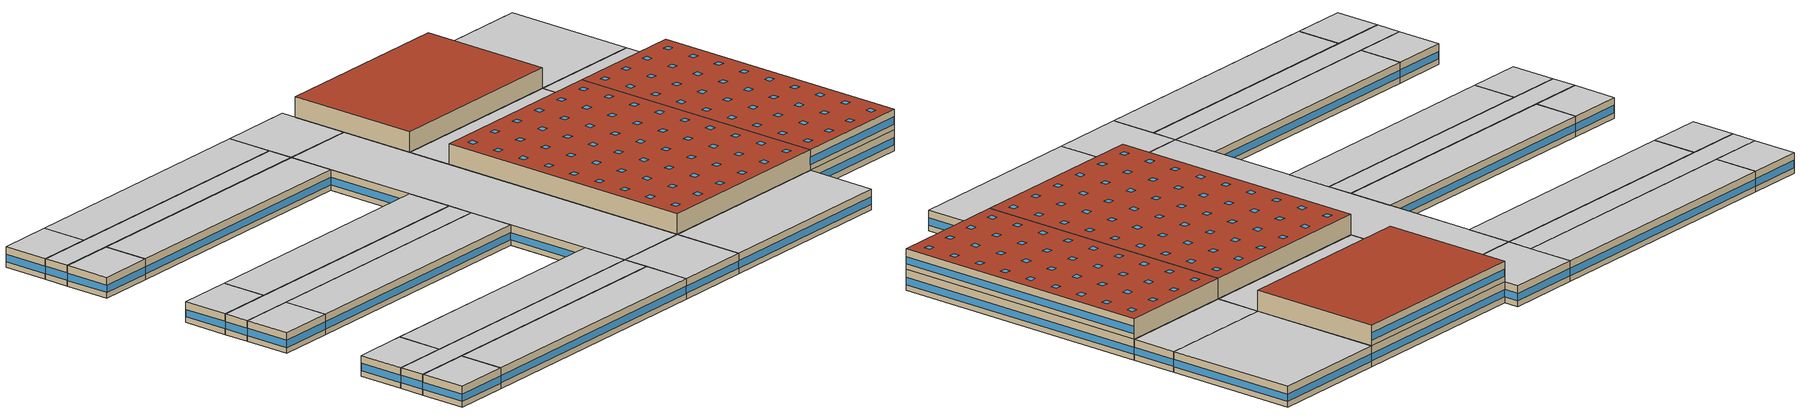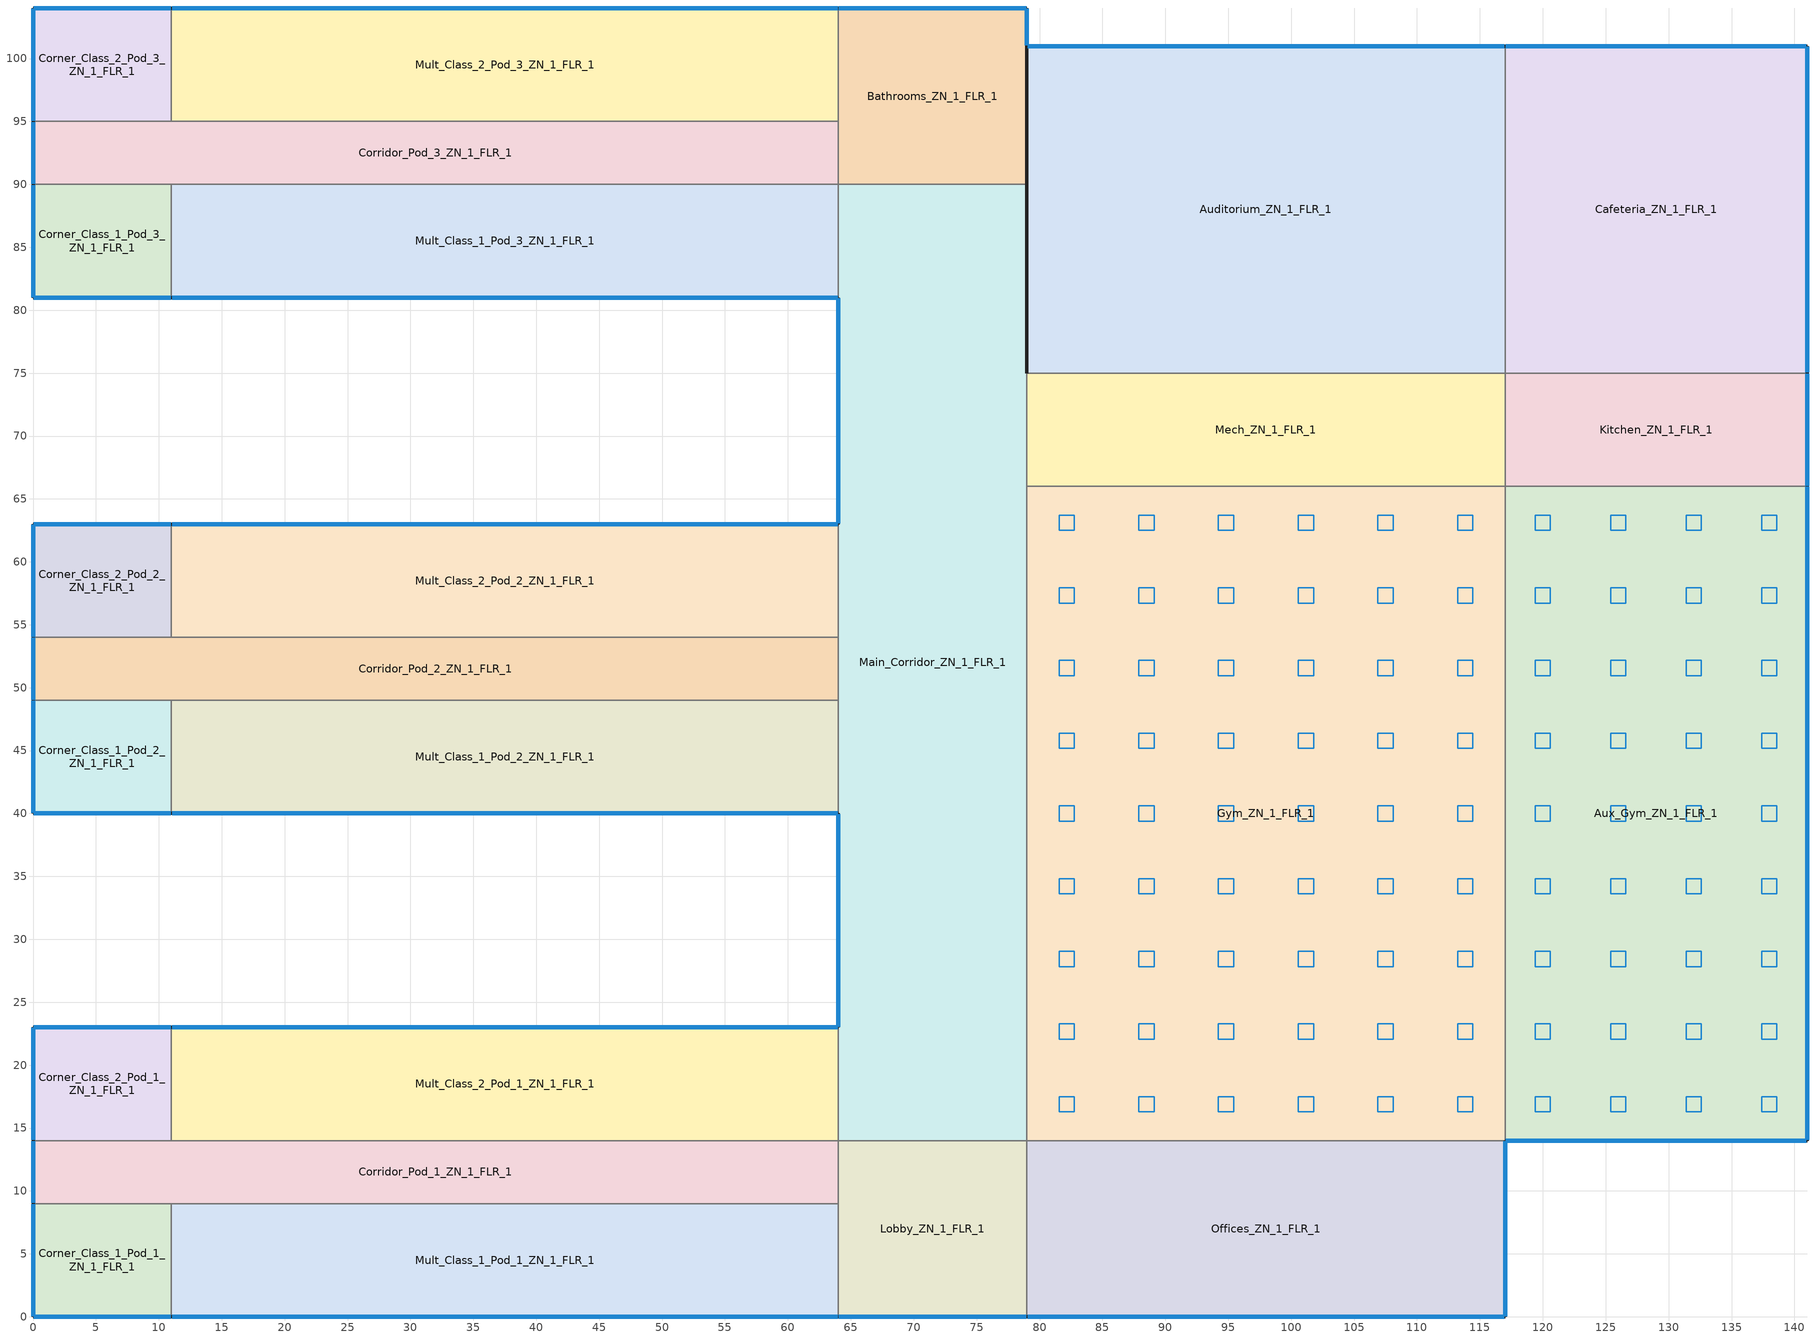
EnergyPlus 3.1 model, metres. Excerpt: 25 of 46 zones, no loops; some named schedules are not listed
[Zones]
Corner_Class_1_Pod_1_ZN_1_FLR_1
 floor ground (Unheated - 4in Slab with Carpet_Ext-slab): 0,9 11,9 11,0 0,0 z0
 wall outside (Steel-Framed_R-13_Ext-wall): 0,9 0,0 11,0 z0:4
 wall to Mult_Class_1_Pod_1_ZN_1_FLR_1 (Standard_Int-Wall): 11,0 11,9 z0:4
 wall to Corridor_Pod_1_ZN_1_FLR_1 (Standard_Int-Wall): 11,9 0,9 z0:4
 window (std_window_UValue_3.237_SHGC_0.25_VT_0.318): 0.05,0 10.95,0 z1.1:2.51
 window (std_window_UValue_3.237_SHGC_0.25_VT_0.318_west): 0,8.95 0,0.05 z1.1:2.52
 ceiling to Corner_Class_1_Pod_1_ZN_1_FLR_2 (INT-FLOOR-UNDERSIDE): 0,0 11,0 11,9 0,9 z4
Mult_Class_1_Pod_1_ZN_1_FLR_1
 floor ground (Unheated - 4in Slab with Carpet_Ext-slab): 11,9 64,9 64,0 11,0 z0
 wall outside (Steel-Framed_R-13_Ext-wall): 11,0 64,0 z0:4
 wall to Lobby_ZN_1_FLR_1 (Standard_Int-Wall): 64,0 64,9 z0:4
 wall to Corridor_Pod_1_ZN_1_FLR_1 (Standard_Int-Wall): 64,9 11,9 z0:4
 window (std_window_UValue_3.237_SHGC_0.25_VT_0.318): 11.05,0 63.95,0 z1.1:2.5
 ceiling to Mult_Class_1_Pod_1_ZN_1_FLR_2 (INT-FLOOR-UNDERSIDE): 11,0 64,0 64,9 11,9 z4
Corridor_Pod_1_ZN_1_FLR_1
 floor ground (Unheated - 4in Slab with Carpet_Ext-slab): 0,14 64,14 64,9 0,9 z0
 wall outside (Steel-Framed_R-13_Ext-wall): 0,14 0,9 z0:4
 wall to Lobby_ZN_1_FLR_1 (Standard_Int-Wall): 64,9 64,14 z0:4
 wall to Mult_Class_2_Pod_1_ZN_1_FLR_1 (Standard_Int-Wall): 64,14 11,14 z0:4
 wall to Corner_Class_2_Pod_1_ZN_1_FLR_1 (Standard_Int-Wall): 11,14 0,14 z0:4
 window (std_window_UValue_3.237_SHGC_0.25_VT_0.318_west): 0,13.95 0,9.05 z1.1:2.53
 ceiling to Corridor_Pod_1_ZN_1_FLR_2 (INT-FLOOR-UNDERSIDE): 0,9 64,9 64,14 0,14 z4
Corner_Class_2_Pod_1_ZN_1_FLR_1
 floor ground (Unheated - 4in Slab with Carpet_Ext-slab): 0,23 11,23 11,14 0,14 z0
 wall outside (Steel-Framed_R-13_Ext-wall): 11,23 0,23 0,14 z0:4
 wall to Mult_Class_2_Pod_1_ZN_1_FLR_1 (Standard_Int-Wall): 11,14 11,23 z0:4
 window (std_window_UValue_3.237_SHGC_0.39_VT_0.622): 10.95,23 0.05,23 z1.1:2.51
 window (std_window_UValue_3.237_SHGC_0.25_VT_0.318_west): 0,22.95 0,14.05 z1.1:2.52
 ceiling to Corner_Class_2_Pod_1_ZN_1_FLR_2 (INT-FLOOR-UNDERSIDE): 0,14 11,14 11,23 0,23 z4
Mult_Class_2_Pod_1_ZN_1_FLR_1
 floor ground (Unheated - 4in Slab with Carpet_Ext-slab): 11,23 64,23 64,14 11,14 z0
 wall outside (Steel-Framed_R-13_Ext-wall): 64,23 11,23 z0:4
 wall to Main_Corridor_ZN_1_FLR_1 (Standard_Int-Wall): 64,14 64,23 z0:4
 window (std_window_UValue_3.237_SHGC_0.39_VT_0.622): 63.95,23 11.05,23 z1.1:2.5
 ceiling to Mult_Class_2_Pod_1_ZN_1_FLR_2 (INT-FLOOR-UNDERSIDE): 11,14 64,14 64,23 11,23 z4
Corner_Class_1_Pod_2_ZN_1_FLR_1
 floor ground (Unheated - 4in Slab with Carpet_Ext-slab): 0,49 11,49 11,40 0,40 z0
 wall outside (Steel-Framed_R-13_Ext-wall): 0,49 0,40 11,40 z0:4
 wall to Mult_Class_1_Pod_2_ZN_1_FLR_1 (Standard_Int-Wall): 11,40 11,49 z0:4
 wall to Corridor_Pod_2_ZN_1_FLR_1 (Standard_Int-Wall): 11,49 0,49 z0:4
 window (std_window_UValue_3.237_SHGC_0.25_VT_0.318): 0.05,40 10.95,40 z1.1:2.51
 window (std_window_UValue_3.237_SHGC_0.25_VT_0.318_west): 0,48.95 0,40.05 z1.1:2.52
 ceiling to Corner_Class_1_Pod_2_ZN_1_FLR_2 (INT-FLOOR-UNDERSIDE): 0,40 11,40 11,49 0,49 z4
Mult_Class_1_Pod_2_ZN_1_FLR_1
 floor ground (Unheated - 4in Slab with Carpet_Ext-slab): 11,49 64,49 64,40 11,40 z0
 wall outside (Steel-Framed_R-13_Ext-wall): 11,40 64,40 z0:4
 wall to Main_Corridor_ZN_1_FLR_1 (Standard_Int-Wall): 64,40 64,49 z0:4
 wall to Corridor_Pod_2_ZN_1_FLR_1 (Standard_Int-Wall): 64,49 11,49 z0:4
 window (std_window_UValue_3.237_SHGC_0.25_VT_0.318): 11.05,40 63.95,40 z1.1:2.5
 ceiling to Mult_Class_1_Pod_2_ZN_1_FLR_2 (INT-FLOOR-UNDERSIDE): 11,40 64,40 64,49 11,49 z4
Corridor_Pod_2_ZN_1_FLR_1
 floor ground (Unheated - 4in Slab with Carpet_Ext-slab): 0,54 64,54 64,49 0,49 z0
 wall outside (Steel-Framed_R-13_Ext-wall): 0,54 0,49 z0:4
 wall to Main_Corridor_ZN_1_FLR_1 (Standard_Int-Wall): 64,49 64,54 z0:4
 wall to Mult_Class_2_Pod_2_ZN_1_FLR_1 (Standard_Int-Wall): 64,54 11,54 z0:4
 wall to Corner_Class_2_Pod_2_ZN_1_FLR_1 (Standard_Int-Wall): 11,54 0,54 z0:4
 window (std_window_UValue_3.237_SHGC_0.25_VT_0.318_west): 0,53.95 0,49.05 z1.1:2.53
 ceiling to Corridor_Pod_2_ZN_1_FLR_2 (INT-FLOOR-UNDERSIDE): 0,49 64,49 64,54 0,54 z4
Corner_Class_2_Pod_2_ZN_1_FLR_1
 floor ground (Unheated - 4in Slab with Carpet_Ext-slab): 0,63 11,63 11,54 0,54 z0
 wall outside (Steel-Framed_R-13_Ext-wall): 11,63 0,63 0,54 z0:4
 wall to Mult_Class_2_Pod_2_ZN_1_FLR_1 (Standard_Int-Wall): 11,54 11,63 z0:4
 window (std_window_UValue_3.237_SHGC_0.39_VT_0.622): 10.95,63 0.05,63 z1.1:2.51
 window (std_window_UValue_3.237_SHGC_0.25_VT_0.318_west): 0,62.95 0,54.05 z1.1:2.52
 ceiling to Corner_Class_2_Pod_2_ZN_1_FLR_2 (INT-FLOOR-UNDERSIDE): 0,54 11,54 11,63 0,63 z4
Mult_Class_2_Pod_2_ZN_1_FLR_1
 floor ground (Unheated - 4in Slab with Carpet_Ext-slab): 11,63 64,63 64,54 11,54 z0
 wall outside (Steel-Framed_R-13_Ext-wall): 64,63 11,63 z0:4
 wall to Main_Corridor_ZN_1_FLR_1 (Standard_Int-Wall): 64,54 64,63 z0:4
 window (std_window_UValue_3.237_SHGC_0.39_VT_0.622): 63.95,63 11.05,63 z1.1:2.5
 ceiling to Mult_Class_2_Pod_2_ZN_1_FLR_2 (INT-FLOOR-UNDERSIDE): 11,54 64,54 64,63 11,63 z4
Corner_Class_1_Pod_3_ZN_1_FLR_1
 floor ground (Unheated - 4in Slab with Carpet_Ext-slab): 0,90 11,90 11,81 0,81 z0
 wall outside (Steel-Framed_R-13_Ext-wall): 0,90 0,81 11,81 z0:4
 wall to Mult_Class_1_Pod_3_ZN_1_FLR_1 (Standard_Int-Wall): 11,81 11,90 z0:4
 wall to Corridor_Pod_3_ZN_1_FLR_1 (Standard_Int-Wall): 11,90 0,90 z0:4
 window (std_window_UValue_3.237_SHGC_0.25_VT_0.318): 0.05,81 10.95,81 z1.1:2.51
 window (std_window_UValue_3.237_SHGC_0.25_VT_0.318_west): 0,89.95 0,81.05 z1.1:2.52
 ceiling to Corner_Class_1_Pod_3_ZN_1_FLR_2 (INT-FLOOR-UNDERSIDE): 0,81 11,81 11,90 0,90 z4
Mult_Class_1_Pod_3_ZN_1_FLR_1
 floor ground (Unheated - 4in Slab with Carpet_Ext-slab): 11,90 64,90 64,81 11,81 z0
 wall outside (Steel-Framed_R-13_Ext-wall): 11,81 64,81 z0:4
 wall to Main_Corridor_ZN_1_FLR_1 (Standard_Int-Wall): 64,81 64,90 z0:4
 wall to Corridor_Pod_3_ZN_1_FLR_1 (Standard_Int-Wall): 64,90 11,90 z0:4
 window (std_window_UValue_3.237_SHGC_0.25_VT_0.318): 11.05,81 63.95,81 z1.1:2.5
 ceiling to Mult_Class_1_Pod_3_ZN_1_FLR_2 (INT-FLOOR-UNDERSIDE): 11,81 64,81 64,90 11,90 z4
Corridor_Pod_3_ZN_1_FLR_1
 floor ground (Unheated - 4in Slab with Carpet_Ext-slab): 0,95 64,95 64,90 0,90 z0
 wall outside (Steel-Framed_R-13_Ext-wall): 0,95 0,90 z0:4
 wall to Bathrooms_ZN_1_FLR_1 (Standard_Int-Wall): 64,90 64,95 z0:4
 wall to Mult_Class_2_Pod_3_ZN_1_FLR_1 (Standard_Int-Wall): 64,95 11,95 z0:4
 wall to Corner_Class_2_Pod_3_ZN_1_FLR_1 (Standard_Int-Wall): 11,95 0,95 z0:4
 window (std_window_UValue_3.237_SHGC_0.25_VT_0.318_west): 0,94.95 0,90.05 z1.1:2.53
 ceiling to Corridor_Pod_3_ZN_1_FLR_2 (INT-FLOOR-UNDERSIDE): 0,90 64,90 64,95 0,95 z4
Corner_Class_2_Pod_3_ZN_1_FLR_1
 floor ground (Unheated - 4in Slab with Carpet_Ext-slab): 0,104 11,104 11,95 0,95 z0
 wall outside (Steel-Framed_R-13_Ext-wall): 11,104 0,104 0,95 z0:4
 wall to Mult_Class_2_Pod_3_ZN_1_FLR_1 (Standard_Int-Wall): 11,95 11,104 z0:4
 window (std_window_UValue_3.237_SHGC_0.39_VT_0.622): 10.95,104 0.05,104 z1.1:2.51
 window (std_window_UValue_3.237_SHGC_0.25_VT_0.318_west): 0,103.95 0,95.05 z1.1:2.52
 ceiling to Corner_Class_2_Pod_3_ZN_1_FLR_2 (INT-FLOOR-UNDERSIDE): 0,95 11,95 11,104 0,104 z4
Mult_Class_2_Pod_3_ZN_1_FLR_1
 floor ground (Unheated - 4in Slab with Carpet_Ext-slab): 11,104 64,104 64,95 11,95 z0
 wall outside (Steel-Framed_R-13_Ext-wall): 64,104 11,104 z0:4
 wall to Bathrooms_ZN_1_FLR_1 (Standard_Int-Wall): 64,95 64,104 z0:4
 window (std_window_UValue_3.237_SHGC_0.39_VT_0.622): 63.95,104 11.05,104 z1.1:2.5
 ceiling to Mult_Class_2_Pod_3_ZN_1_FLR_2 (INT-FLOOR-UNDERSIDE): 11,95 64,95 64,104 11,104 z4
Main_Corridor_ZN_1_FLR_1
 floor ground (Unheated - 4in Slab with Carpet_Ext-slab): 64,90 79,90 79,14 64,14 z0
 wall outside (Steel-Framed_R-13_Ext-wall): 79,75 79,90 / 64,81 64,63 / 64,40 64,23 z0:4
 wall to Lobby_ZN_1_FLR_1 (Standard_Int-Wall): 64,14 79,14 z0:4
 wall to Gym_ZN_1_FLR_1 (Standard_Int-Wall): 79,14 79,66 z0:4
 wall to Mech_ZN_1_FLR_1 (Standard_Int-Wall): 79,66 79,75 z0:4
 wall to Bathrooms_ZN_1_FLR_1 (Standard_Int-Wall): 79,90 64,90 z0:4
 window (std_window_UValue_3.237_SHGC_0.25_VT_0.318_west): 64,80.95 64,63.05 / 64,39.95 64,23.05 z1.1:2.51
 ceiling to Main_Corridor_ZN_1_FLR_2 (INT-FLOOR-UNDERSIDE): 64,14 79,14 79,90 64,90 z4
Lobby_ZN_1_FLR_1
 floor ground (Unheated - 4in Slab with Carpet_Ext-slab): 64,14 79,14 79,0 64,0 z0
 wall outside (Steel-Framed_R-13_Ext-wall): 64,0 79,0 z0:4
 wall to Offices_ZN_1_FLR_1 (Standard_Int-Wall): 79,0 79,14 z0:4
 window (std_window_UValue_3.237_SHGC_0.25_VT_0.318): 64.05,0 78.95,0 z1.1:2.51
 ceiling to Lobby_ZN_1_FLR_2 (INT-FLOOR-UNDERSIDE): 64,0 79,0 79,14 64,14 z4
Bathrooms_ZN_1_FLR_1
 floor ground (Unheated - 4in Slab with Carpet_Ext-slab): 64,104 79,104 79,90 64,90 z0
 wall outside (Steel-Framed_R-13_Ext-wall): 79,90 79,101 79,104 64,104 z0:4
 window (std_window_UValue_3.237_SHGC_0.25_VT_0.318_east): 79,101.05 79,103.95 z1.1:2.55
 window (std_window_UValue_3.237_SHGC_0.39_VT_0.622): 78.95,104 64.05,104 z1.1:2.51
 ceiling to Bathrooms_ZN_1_FLR_2 (INT-FLOOR-UNDERSIDE): 64,90 79,90 79,104 64,104 z4
Offices_ZN_1_FLR_1
 floor ground (Unheated - 4in Slab with Carpet_Ext-slab): 79,14 117,14 117,0 79,0 z0
 wall outside (Steel-Framed_R-13_Ext-wall): 79,0 117,0 117,14 z0:4
 wall to Gym_ZN_1_FLR_1 (Standard_Int-Wall): 117,14 79,14 z0:4
 window (std_window_UValue_3.237_SHGC_0.25_VT_0.318): 79.05,0 116.95,0 z1.1:2.5
 window (std_window_UValue_3.237_SHGC_0.25_VT_0.318_east): 117,0.05 117,13.95 z1.1:2.51
 ceiling to Offices_ZN_1_FLR_2 (INT-FLOOR-UNDERSIDE): 79,0 117,0 117,14 79,14 z4
Gym_ZN_1_FLR_1
 floor ground (Unheated - 4in Slab with Carpet_Ext-slab): 79,66 117,66 117,14 79,14 z0
 wall to Aux_Gym_ZN_1_FLR_1 (Standard_Int-Wall): 117,14 117,66 z0:4; 117,14 117,66 z4:8
 wall to Mech_ZN_1_FLR_1 (Standard_Int-Wall): 117,66 79,66 z0:4
 wall to Offices_ZN_1_FLR_2 (Standard_Int-Wall): 79,14 117,14 z4:8
 wall to Mech_ZN_1_FLR_2 (Standard_Int-Wall): 117,66 79,66 z4:8
 wall to Main_Corridor_ZN_1_FLR_2 (Standard_Int-Wall): 79,66 79,14 z4:8
 roof outside (IEAD_R-15 ci_Roof): 79,14 117,14 117,66 79,66 z8
 skylight (std_window_UValue_6.922_SHGC_0.36_VT_0.457): 81.56,16.28 82.78,16.28 82.78,17.5 81.56,17.5 z8; 87.89,16.28 89.11,16.28 89.11,17.5 87.89,17.5 z8; 94.22,16.28 95.44,16.28 95.44,17.5 94.22,17.5 z8; 100.56,16.28 101.78,16.28 101.78,17.5 100.56,17.5 z8; 106.89,16.28 108.11,16.28 108.11,17.5 106.89,17.5 z8; 113.22,16.28 114.44,16.28 114.44,17.5 113.22,17.5 z8; 81.56,22.06 82.78,22.06 82.78,23.28 81.56,23.28 z8; 87.89,22.06 89.11,22.06 89.11,23.28 87.89,23.28 z8; 94.22,22.06 95.44,22.06 95.44,23.28 94.22,23.28 z8; 100.56,22.06 101.78,22.06 101.78,23.28 100.56,23.28 z8; 106.89,22.06 108.11,22.06 108.11,23.28 106.89,23.28 z8; 113.22,22.06 114.44,22.06 114.44,23.28 113.22,23.28 z8; 81.56,27.83 82.78,27.83 82.78,29.05 81.56,29.05 z8; 87.89,27.83 89.11,27.83 89.11,29.05 87.89,29.05 z8; 94.22,27.83 95.44,27.83 95.44,29.05 94.22,29.05 z8; 100.56,27.83 101.78,27.83 101.78,29.05 100.56,29.05 z8; 106.89,27.83 108.11,27.83 108.11,29.05 106.89,29.05 z8; 113.22,27.83 114.44,27.83 114.44,29.05 113.22,29.05 z8; 81.56,33.61 82.78,33.61 82.78,34.83 81.56,34.83 z8; 87.89,33.61 89.11,33.61 89.11,34.83 87.89,34.83 z8; 94.22,33.61 95.44,33.61 95.44,34.83 94.22,34.83 z8; 100.56,33.61 101.78,33.61 101.78,34.83 100.56,34.83 z8; 106.89,33.61 108.11,33.61 108.11,34.83 106.89,34.83 z8; 113.22,33.61 114.44,33.61 114.44,34.83 113.22,34.83 z8; 81.56,39.39 82.78,39.39 82.78,40.61 81.56,40.61 z8; 87.89,39.39 89.11,39.39 89.11,40.61 87.89,40.61 z8; 94.22,39.39 95.44,39.39 95.44,40.61 94.22,40.61 z8; 100.56,39.39 101.78,39.39 101.78,40.61 100.56,40.61 z8; 106.89,39.39 108.11,39.39 108.11,40.61 106.89,40.61 z8; 113.22,39.39 114.44,39.39 114.44,40.61 113.22,40.61 z8; 81.56,45.17 82.78,45.17 82.78,46.39 81.56,46.39 z8; 87.89,45.17 89.11,45.17 89.11,46.39 87.89,46.39 z8; 94.22,45.17 95.44,45.17 95.44,46.39 94.22,46.39 z8; 100.56,45.17 101.78,45.17 101.78,46.39 100.56,46.39 z8; 106.89,45.17 108.11,45.17 108.11,46.39 106.89,46.39 z8; 113.22,45.17 114.44,45.17 114.44,46.39 113.22,46.39 z8; 81.56,50.95 82.78,50.95 82.78,52.17 81.56,52.17 z8; 87.89,50.95 89.11,50.95 89.11,52.17 87.89,52.17 z8; 94.22,50.95 95.44,50.95 95.44,52.17 94.22,52.17 z8; 100.56,50.95 101.78,50.95 101.78,52.17 100.56,52.17 z8; 106.89,50.95 108.11,50.95 108.11,52.17 106.89,52.17 z8; 113.22,50.95 114.44,50.95 114.44,52.17 113.22,52.17 z8; 81.56,56.72 82.78,56.72 82.78,57.94 81.56,57.94 z8; 87.89,56.72 89.11,56.72 89.11,57.94 87.89,57.94 z8; 94.22,56.72 95.44,56.72 95.44,57.94 94.22,57.94 z8; 100.56,56.72 101.78,56.72 101.78,57.94 100.56,57.94 z8; 106.89,56.72 108.11,56.72 108.11,57.94 106.89,57.94 z8; 113.22,56.72 114.44,56.72 114.44,57.94 113.22,57.94 z8; 81.56,62.5 82.78,62.5 82.78,63.72 81.56,63.72 z8; 87.89,62.5 89.11,62.5 89.11,63.72 87.89,63.72 z8; 94.22,62.5 95.44,62.5 95.44,63.72 94.22,63.72 z8; 100.56,62.5 101.78,62.5 101.78,63.72 100.56,63.72 z8; 106.89,62.5 108.11,62.5 108.11,63.72 106.89,63.72 z8; 113.22,62.5 114.44,62.5 114.44,63.72 113.22,63.72 z8
Aux_Gym_ZN_1_FLR_1
 floor ground (Unheated - 4in Slab with Carpet_Ext-slab): 117,66 141,66 141,14 117,14 z0
 wall outside (Steel-Framed_R-13_Ext-wall): 117,14 141,14 141,66 z0:4; 117,14 141,14 141,66 z4:8
 wall to Kitchen_ZN_1_FLR_1 (Standard_Int-Wall): 141,66 117,66 z0:4
 wall to LIBRARY_MEDIA_CENTER_ZN_1_FLR_2 (Standard_Int-Wall): 141,66 117,66 z4:8
 window (std_window_UValue_3.237_SHGC_0.25_VT_0.318): 117.05,14 140.95,14 z1.1:2.51; 117.05,14 140.95,14 z5.1:6.51
 window (std_window_UValue_3.237_SHGC_0.25_VT_0.318_east): 141,14.05 141,65.95 z1.1:2.5; 141,14.05 141,65.95 z5.1:6.5
 roof outside (IEAD_R-15 ci_Roof): 117,14 141,14 141,66 117,66 z8
 skylight (std_window_UValue_6.922_SHGC_0.36_VT_0.457): 119.39,16.28 120.61,16.28 120.61,17.5 119.39,17.5 z8; 125.39,16.28 126.61,16.28 126.61,17.5 125.39,17.5 z8; 131.39,16.28 132.61,16.28 132.61,17.5 131.39,17.5 z8; 137.39,16.28 138.61,16.28 138.61,17.5 137.39,17.5 z8; 119.39,22.06 120.61,22.06 120.61,23.28 119.39,23.28 z8; 125.39,22.06 126.61,22.06 126.61,23.28 125.39,23.28 z8; 131.39,22.06 132.61,22.06 132.61,23.28 131.39,23.28 z8; 137.39,22.06 138.61,22.06 138.61,23.28 137.39,23.28 z8; 119.39,27.83 120.61,27.83 120.61,29.05 119.39,29.05 z8; 125.39,27.83 126.61,27.83 126.61,29.05 125.39,29.05 z8; 131.39,27.83 132.61,27.83 132.61,29.05 131.39,29.05 z8; 137.39,27.83 138.61,27.83 138.61,29.05 137.39,29.05 z8; 119.39,33.61 120.61,33.61 120.61,34.83 119.39,34.83 z8; 125.39,33.61 126.61,33.61 126.61,34.83 125.39,34.83 z8; 131.39,33.61 132.61,33.61 132.61,34.83 131.39,34.83 z8; 137.39,33.61 138.61,33.61 138.61,34.83 137.39,34.83 z8; 119.39,39.39 120.61,39.39 120.61,40.61 119.39,40.61 z8; 125.39,39.39 126.61,39.39 126.61,40.61 125.39,40.61 z8; 131.39,39.39 132.61,39.39 132.61,40.61 131.39,40.61 z8; 137.39,39.39 138.61,39.39 138.61,40.61 137.39,40.61 z8; 119.39,45.17 120.61,45.17 120.61,46.39 119.39,46.39 z8; 125.39,45.17 126.61,45.17 126.61,46.39 125.39,46.39 z8; 131.39,45.17 132.61,45.17 132.61,46.39 131.39,46.39 z8; 137.39,45.17 138.61,45.17 138.61,46.39 137.39,46.39 z8; 119.39,50.95 120.61,50.95 120.61,52.17 119.39,52.17 z8; 125.39,50.95 126.61,50.95 126.61,52.17 125.39,52.17 z8; 131.39,50.95 132.61,50.95 132.61,52.17 131.39,52.17 z8; 137.39,50.95 138.61,50.95 138.61,52.17 137.39,52.17 z8; 119.39,56.72 120.61,56.72 120.61,57.94 119.39,57.94 z8; 125.39,56.72 126.61,56.72 126.61,57.94 125.39,57.94 z8; 131.39,56.72 132.61,56.72 132.61,57.94 131.39,57.94 z8; 137.39,56.72 138.61,56.72 138.61,57.94 137.39,57.94 z8; 119.39,62.5 120.61,62.5 120.61,63.72 119.39,63.72 z8; 125.39,62.5 126.61,62.5 126.61,63.72 125.39,63.72 z8; 131.39,62.5 132.61,62.5 132.61,63.72 131.39,63.72 z8; 137.39,62.5 138.61,62.5 138.61,63.72 137.39,63.72 z8
Auditorium_ZN_1_FLR_1
 floor ground (Unheated - 4in Slab with Carpet_Ext-slab): 79,101 117,101 117,75 79,75 z0
 wall outside (Steel-Framed_R-13_Ext-wall): 117,101 79,101 79,75 z0:4; 117,101 79,101 79,75 z4:8
 wall to Mech_ZN_1_FLR_1 (Standard_Int-Wall): 79,75 117,75 z0:4
 wall to Cafeteria_ZN_1_FLR_1 (Standard_Int-Wall): 117,75 117,101 z0:4
 wall to Mech_ZN_1_FLR_2 (Standard_Int-Wall): 79,75 117,75 z4:8
 wall to LIBRARY_MEDIA_CENTER_ZN_1_FLR_2 (Standard_Int-Wall): 117,75 117,101 z4:8
 window (std_window_UValue_3.237_SHGC_0.39_VT_0.622): 116.95,101 79.05,101 z1.1:2.5; 116.95,101 79.05,101 z5.1:6.5
 roof outside (IEAD_R-15 ci_Roof): 79,75 117,75 117,101 79,101 z8
Kitchen_ZN_1_FLR_1
 floor ground (Unheated - 4in Slab with Carpet_Ext-slab): 117,75 141,75 141,66 117,66 z0
 wall outside (Steel-Framed_R-13_Ext-wall): 141,66 141,75 z0:4
 wall to Cafeteria_ZN_1_FLR_1 (Standard_Int-Wall): 141,75 117,75 z0:4
 wall to Mech_ZN_1_FLR_1 (Standard_Int-Wall): 117,75 117,66 z0:4
 window (std_window_UValue_3.237_SHGC_0.25_VT_0.318_east): 141,66.05 141,74.95 z1.1:2.52
 ceiling to LIBRARY_MEDIA_CENTER_ZN_1_FLR_2 (INT-FLOOR-UNDERSIDE): 117,66 141,66 141,75 117,75 z4
Cafeteria_ZN_1_FLR_1
 floor ground (Unheated - 4in Slab with Carpet_Ext-slab): 117,101 141,101 141,75 117,75 z0
 wall outside (Steel-Framed_R-13_Ext-wall): 141,75 141,101 117,101 z0:4
 window (std_window_UValue_3.237_SHGC_0.25_VT_0.318_east): 141,75.05 141,100.95 z1.1:2.51
 window (std_window_UValue_3.237_SHGC_0.39_VT_0.622): 140.95,101 117.05,101 z1.1:2.51
 ceiling to LIBRARY_MEDIA_CENTER_ZN_1_FLR_2 (INT-FLOOR-UNDERSIDE): 117,75 141,75 141,101 117,101 z4
Mech_ZN_1_FLR_1
 floor ground (Unheated - 4in Slab with Carpet_Ext-slab): 79,75 117,75 117,66 79,66 z0
 ceiling to Mech_ZN_1_FLR_2 (INT-FLOOR-UNDERSIDE): 79,66 117,66 117,75 79,75 z4
[Building]
Benchmark Secondary School New V1.1_3.1: North Axis=0; Terrain=City; Loads Convergence Tolerance Value=0.04; Temperature Convergence Tolerance Value=0.2; Solar Distribution=FullInteriorAndExterior; Maximum Number of Warmup Days=25
[Site:Location]
USA NV-LAS VEGAS: Latitude {deg}=36.07; Longitude {deg}=-115.17; Time Zone {hr}=-8; Elevation {m}=664
[Site:GroundTemperature:BuildingSurface]
18.89, 18.889, 18.895, 20.344, 20.899, 20.929, 20.753, 20.826, 21.013, 20.868, 19.246, 18.923
[Site:WaterMainsTemperature]
Calculation Method=CORRELATION; Annual Average Outdoor Air Temperature {C}=19.48; Maximum Difference In Monthly Average Outdoor Air Temperatures {deltaC}=25.6
[SizingPeriod:DesignDay] Barometric Pressure {Pa}=93598; Rain {0-no,1-yes}=0; Snow on ground {0-no,1-yes}=0; Day of Month=21; Daylight Savings Time Indicator=0; Humidity Indicating Type=WetBulb
Name | Maximum Dry-Bulb Temperature {C} | Daily Temp Range {C} | Humidity Indicating Conditions at Maximum Dry-Bulb | Wind Speed {m/s} design conditions vs. traditional 6.71 m/s (15 mph) | Wind Direction {Degrees; N=0, S=180} | Clearness {0.0 to 1.1} | Month | Day Type | Wind Speed {m/s} design conditions vs. traditional 3.35 m/s (7mph)
LAS_VEGAS Ann Htg 99.6% Condns DB | -1.7 | 0 | -1.7 | 3.1 | 240 | 0 | 1 | WinterDesignDay
LAS_VEGAS Ann Clg .4% Condns DB=>MWB | 42.4 | 13.6 | 19.4 |  | 230 | 1 | 7 | SummerDesignDay | 5.3
LAS_VEGAS Ann Clg .4% Condns WB=>MDB | 34.7 | 13.6 | 21.9 |  | 230 | 1 | 7 | SummerDesignDay | 5.3
[WindowMaterial:Glazing] Optical Data Type=SpectralAverage; Thickness=0.003; Infrared Transmittance at Normal Incidence=0; Dirt Correction Factor for Solar and Visible Transmittance=1; Solar Diffusing=No
Name | Solar Transmittance at Normal Incidence | Front Side Solar Reflectance at Normal Incidence | Back Side Solar Reflectance at Normal Incidence | Visible Transmittance at Normal Incidence | Front Side Visible Reflectance at Normal Incidence | Back Side Visible Reflectance at Normal Incidence | Front Side Infrared Hemispherical Emissivity | Back Side Infrared Hemispherical Emissivity | Conductivity
Theoretical Glass [68] | 0.2442 | 0.7058 | 0.7058 | 0.3192 | 0.6308 | 0.6308 | 0.9 | 0.9 | 0.0199
Theoretical Glass [69] | 0.3832 | 0.5668 | 0.5668 | 0.6216 | 0.3284 | 0.3284 | 0.9 | 0.9 | 0.0199
Theoretical Glass [63] | 0.3461 | 0.6039 | 0.6039 | 0.4573 | 0.4927 | 0.4927 | 0.999 | 0.999 | 299.383
[Material] Thermal Absorptance=0.9
Name | Roughness | Thickness | Conductivity | Density | Specific Heat | Solar Absorptance | Visible Absorptance | Thickness {m} | Conductivity {W/m-K} | Density {kg/m3} | Specific Heat {J/kg-K}
Roof Membrane | VeryRough | 0.0095 | 0.16 | 1121.29 | 1460 | 0.7 | 0.7
Roof Insulation | MediumRough | 0.125 | 0.049 | 265 | 836.8 | 0.7 | 0.7
Metal Decking | MediumSmooth | 0.0015 | 45.006 | 7680 | 418.4 | 0.7 | 0.3
GP01 1/2 GYPSUM | Smooth | 0.0127 | 0.16 | 800 | 1090 | 0.7 | 0.5
Wall Insulation [1] | MediumRough | 0.0373 | 0.045 | 265 | 836.8 | 0.7 | 0.7
1/2IN Gypsum | Smooth | 0.0127 | 0.16 | 784.9 | 830 | 0.92 | 0.92
MAT-CC05 4 HW CONCRETE | Rough | 0.1016 | 1.311 | 2240 | 836.8 | 0.7 | 0.7
Std Wood 6inch | MediumSmooth |  |  |  |  | 0.7 | 0.7 | 0.15 | 0.12 | 540 | 1210
Std MAT-CC05 4  MW CONCRETE | Rough |  |  |  |  | 0.7 | 0.2 | 0.1 | 0.858 | 1968 | 836.8
[Material:NoMass] Thermal Absorptance=0.9; Solar Absorptance=0.7
Name | Roughness | Thermal Resistance {(m2-K)/W} | Visible Absorptance | Thermal Resistance {m2-K/W}
MAT-SHEATH | Rough | 0.3626 | 0.7
CP02 CARPET PAD | VeryRough | 0.2165 | 0.8
Std CP02 CARPET PAD | VeryRough |  | 0.8 | 0.21648
[Construction]
InteriorFurnishings: Std Wood 6inch
INT-FLOOR-UNDERSIDE: Std CP02 CARPET PAD, Std MAT-CC05 4  MW CONCRETE
std_window_UValue_3.237_SHGC_0.25_VT_0.318; std_window_UValue_3.237_SHGC_0.25_VT_0.318_east; std_window_UValue_3.237_SHGC_0.25_VT_0.318_west: Theoretical Glass [68]
std_window_UValue_3.237_SHGC_0.39_VT_0.622: Theoretical Glass [69]
std_window_UValue_6.922_SHGC_0.36_VT_0.457: Theoretical Glass [63]
IEAD_R-15 ci_Roof: Roof Membrane, Roof Insulation, Metal Decking
Standard_Int-Wall: GP01 1/2 GYPSUM, GP01 1/2 GYPSUM
Steel-Framed_R-13_Ext-wall: MAT-SHEATH, Wall Insulation [1], 1/2IN Gypsum
Unheated - 4in Slab with Carpet_Ext-slab: MAT-CC05 4 HW CONCRETE, CP02 CARPET PAD
[Zone] Type=1; Multiplier=1; Ceiling Height=4; Part of Total Floor Area=Yes
Name | Volume
Corner_Class_1_Pod_1_ZN_1_FLR_1; Corner_Class_2_Pod_1_ZN_1_FLR_1; Corner_Class_1_Pod_2_ZN_1_FLR_1; Corner_Class_2_Pod_2_ZN_1_FLR_1; Corner_Class_1_Pod_3_ZN_1_FLR_1; Corner_Class_2_Pod_3_ZN_1_FLR_1 | 396
Mult_Class_1_Pod_1_ZN_1_FLR_1; Mult_Class_2_Pod_1_ZN_1_FLR_1; Mult_Class_1_Pod_2_ZN_1_FLR_1; Mult_Class_2_Pod_2_ZN_1_FLR_1; Mult_Class_1_Pod_3_ZN_1_FLR_1; Mult_Class_2_Pod_3_ZN_1_FLR_1 | 1908
Corridor_Pod_1_ZN_1_FLR_1; Corridor_Pod_2_ZN_1_FLR_1; Corridor_Pod_3_ZN_1_FLR_1 | 1280
Main_Corridor_ZN_1_FLR_1 | 4560
Lobby_ZN_1_FLR_1; Bathrooms_ZN_1_FLR_1 | 840
Offices_ZN_1_FLR_1 | 2128
Gym_ZN_1_FLR_1 | 15808
Aux_Gym_ZN_1_FLR_1 | 9984
Auditorium_ZN_1_FLR_1 | 7904
Kitchen_ZN_1_FLR_1 | 864
Cafeteria_ZN_1_FLR_1 | 2496
Mech_ZN_1_FLR_1 | 1368
[InternalMass] Construction=InteriorFurnishings
Name | Zone | Surface Area
Corner_Class_1_Pod_1_ZN_1_FLR_1_InternalMass_1 | Corner_Class_1_Pod_1_ZN_1_FLR_1 | 198
Mult_Class_1_Pod_1_ZN_1_FLR_1_InternalMass_1 | Mult_Class_1_Pod_1_ZN_1_FLR_1 | 954
Corridor_Pod_1_ZN_1_FLR_1_InternalMass_1 | Corridor_Pod_1_ZN_1_FLR_1 | 640
Corner_Class_2_Pod_1_ZN_1_FLR_1_InternalMass_1 | Corner_Class_2_Pod_1_ZN_1_FLR_1 | 198
Mult_Class_2_Pod_1_ZN_1_FLR_1_InternalMass_1 | Mult_Class_2_Pod_1_ZN_1_FLR_1 | 954
Corner_Class_1_Pod_2_ZN_1_FLR_1_InternalMass_1 | Corner_Class_1_Pod_2_ZN_1_FLR_1 | 198
Mult_Class_1_Pod_2_ZN_1_FLR_1_InternalMass_1 | Mult_Class_1_Pod_2_ZN_1_FLR_1 | 954
Corridor_Pod_2_ZN_1_FLR_1_InternalMass_1 | Corridor_Pod_2_ZN_1_FLR_1 | 640
Corner_Class_2_Pod_2_ZN_1_FLR_1_InternalMass_1 | Corner_Class_2_Pod_2_ZN_1_FLR_1 | 198
Mult_Class_2_Pod_2_ZN_1_FLR_1_InternalMass_1 | Mult_Class_2_Pod_2_ZN_1_FLR_1 | 954
Corner_Class_1_Pod_3_ZN_1_FLR_1_InternalMass_1 | Corner_Class_1_Pod_3_ZN_1_FLR_1 | 198
Mult_Class_1_Pod_3_ZN_1_FLR_1_InternalMass_1 | Mult_Class_1_Pod_3_ZN_1_FLR_1 | 954
Corridor_Pod_3_ZN_1_FLR_1_InternalMass_1 | Corridor_Pod_3_ZN_1_FLR_1 | 640
Corner_Class_2_Pod_3_ZN_1_FLR_1_InternalMass_1 | Corner_Class_2_Pod_3_ZN_1_FLR_1 | 198
Mult_Class_2_Pod_3_ZN_1_FLR_1_InternalMass_1 | Mult_Class_2_Pod_3_ZN_1_FLR_1 | 954
Main_Corridor_ZN_1_FLR_1_InternalMass_1 | Main_Corridor_ZN_1_FLR_1 | 2280
Lobby_ZN_1_FLR_1_InternalMass_1 | Lobby_ZN_1_FLR_1 | 420
Bathrooms_ZN_1_FLR_1_InternalMass_1 | Bathrooms_ZN_1_FLR_1 | 420
Offices_ZN_1_FLR_1_InternalMass_1 | Offices_ZN_1_FLR_1 | 1064
Gym_ZN_1_FLR_1_InternalMass_1 | Gym_ZN_1_FLR_1 | 3952
Aux_Gym_ZN_1_FLR_1_InternalMass_1 | Aux_Gym_ZN_1_FLR_1 | 2496
Auditorium_ZN_1_FLR_1_InternalMass_1 | Auditorium_ZN_1_FLR_1 | 1976
Kitchen_ZN_1_FLR_1_InternalMass_1 | Kitchen_ZN_1_FLR_1 | 432
Cafeteria_ZN_1_FLR_1_InternalMass_1 | Cafeteria_ZN_1_FLR_1 | 1248
Mech_ZN_1_FLR_1_InternalMass_1 | Mech_ZN_1_FLR_1 | 684
[ZoneInfiltration:DesignFlowRate] Schedule=INFIL_SCH; Design Volume Flow Rate Calculation Method=Flow/Zone; Constant Term Coefficient=1; Temperature Term Coefficient=0; Velocity Term Coefficient=0; Velocity Squared Term Coefficient=0
Name | Zone | Design Flow Rate {m3/s}
Corner_Class_1_Pod_1_ZN_1_FLR_1_Infiltration | Corner_Class_1_Pod_1_ZN_1_FLR_1 | 0.0242
Mult_Class_1_Pod_1_ZN_1_FLR_1_Infiltration | Mult_Class_1_Pod_1_ZN_1_FLR_1 | 0.0636
Corridor_Pod_1_ZN_1_FLR_1_Infiltration | Corridor_Pod_1_ZN_1_FLR_1 | 0.0071
Corner_Class_2_Pod_1_ZN_1_FLR_1_Infiltration | Corner_Class_2_Pod_1_ZN_1_FLR_1 | 0.0242
Mult_Class_2_Pod_1_ZN_1_FLR_1_Infiltration | Mult_Class_2_Pod_1_ZN_1_FLR_1 | 0.0636
Corner_Class_1_Pod_2_ZN_1_FLR_1_Infiltration | Corner_Class_1_Pod_2_ZN_1_FLR_1 | 0.0242
Mult_Class_1_Pod_2_ZN_1_FLR_1_Infiltration | Mult_Class_1_Pod_2_ZN_1_FLR_1 | 0.0636
Corridor_Pod_2_ZN_1_FLR_1_Infiltration | Corridor_Pod_2_ZN_1_FLR_1 | 0.0071
Corner_Class_2_Pod_2_ZN_1_FLR_1_Infiltration | Corner_Class_2_Pod_2_ZN_1_FLR_1 | 0.0242
Mult_Class_2_Pod_2_ZN_1_FLR_1_Infiltration | Mult_Class_2_Pod_2_ZN_1_FLR_1 | 0.0636
Corner_Class_1_Pod_3_ZN_1_FLR_1_Infiltration | Corner_Class_1_Pod_3_ZN_1_FLR_1 | 0.0242
Mult_Class_1_Pod_3_ZN_1_FLR_1_Infiltration | Mult_Class_1_Pod_3_ZN_1_FLR_1 | 0.0636
Corridor_Pod_3_ZN_1_FLR_1_Infiltration | Corridor_Pod_3_ZN_1_FLR_1 | 0.0071
Corner_Class_2_Pod_3_ZN_1_FLR_1_Infiltration | Corner_Class_2_Pod_3_ZN_1_FLR_1 | 0.0242
Mult_Class_2_Pod_3_ZN_1_FLR_1_Infiltration | Mult_Class_2_Pod_3_ZN_1_FLR_1 | 0.0636
Main_Corridor_ZN_1_FLR_1_Infiltration | Main_Corridor_ZN_1_FLR_1 | 0.0633
Lobby_ZN_1_FLR_1_Infiltration | Lobby_ZN_1_FLR_1 | 0.0187
Bathrooms_ZN_1_FLR_1_Infiltration | Bathrooms_ZN_1_FLR_1 | 0.035
Offices_ZN_1_FLR_1_Infiltration | Offices_ZN_1_FLR_1 | 0.065
Gym_ZN_1_FLR_1_Infiltration | Gym_ZN_1_FLR_1 | 0.6148
Aux_Gym_ZN_1_FLR_1_Infiltration | Aux_Gym_ZN_1_FLR_1 | 0.5547
Auditorium_ZN_1_FLR_1_Infiltration | Auditorium_ZN_1_FLR_1 | 0.4611
Kitchen_ZN_1_FLR_1_Infiltration | Kitchen_ZN_1_FLR_1 | 0.012
Cafeteria_ZN_1_FLR_1_Infiltration | Cafeteria_ZN_1_FLR_1 | 0.0624
[People] Number of People Calculation Method=People; Fraction Radiant=0.3; User Specified Sensible Fraction=AUTOCALCULATE; Activity Level Schedule=ACTIVITY_SCH; Enable ASHRAE 55 Comfort Warnings=No; MRT Calculation=ZoneAveraged; Work Efficiency Schedule=WORK_EFF_SCH; Clothing Schedule=CLOTHING_SCH; Air Velocity Schedule=AIR_VELO_SCH; Thermal Comfort Report=FANGER
Name | Zone | Schedule | Number of People
Corner_Class_1_Pod_1_ZN_1_FLR_1 People | Corner_Class_1_Pod_1_ZN_1_FLR_1 | BLDG_OCC_SCH | 24.75
Mult_Class_1_Pod_1_ZN_1_FLR_1 People | Mult_Class_1_Pod_1_ZN_1_FLR_1 | BLDG_OCC_SCH | 119.25
Corridor_Pod_1_ZN_1_FLR_1 People | Corridor_Pod_1_ZN_1_FLR_1 | BLDG_OCC_SCH | 32
Corner_Class_2_Pod_1_ZN_1_FLR_1 People | Corner_Class_2_Pod_1_ZN_1_FLR_1 | BLDG_OCC_SCH | 24.75
Mult_Class_2_Pod_1_ZN_1_FLR_1 People | Mult_Class_2_Pod_1_ZN_1_FLR_1 | BLDG_OCC_SCH | 119.25
Corner_Class_1_Pod_2_ZN_1_FLR_1 People | Corner_Class_1_Pod_2_ZN_1_FLR_1 | BLDG_OCC_SCH | 24.75
Mult_Class_1_Pod_2_ZN_1_FLR_1 People | Mult_Class_1_Pod_2_ZN_1_FLR_1 | BLDG_OCC_SCH | 119.25
Corridor_Pod_2_ZN_1_FLR_1 People | Corridor_Pod_2_ZN_1_FLR_1 | BLDG_OCC_SCH | 32
Corner_Class_2_Pod_2_ZN_1_FLR_1 People | Corner_Class_2_Pod_2_ZN_1_FLR_1 | BLDG_OCC_SCH | 24.75
Mult_Class_2_Pod_2_ZN_1_FLR_1 People | Mult_Class_2_Pod_2_ZN_1_FLR_1 | BLDG_OCC_SCH | 119.25
Corner_Class_1_Pod_3_ZN_1_FLR_1 People | Corner_Class_1_Pod_3_ZN_1_FLR_1 | BLDG_OCC_SCH | 24.75
Mult_Class_1_Pod_3_ZN_1_FLR_1 People | Mult_Class_1_Pod_3_ZN_1_FLR_1 | BLDG_OCC_SCH | 119.25
Corridor_Pod_3_ZN_1_FLR_1 People | Corridor_Pod_3_ZN_1_FLR_1 | BLDG_OCC_SCH | 32
Corner_Class_2_Pod_3_ZN_1_FLR_1 People | Corner_Class_2_Pod_3_ZN_1_FLR_1 | BLDG_OCC_SCH | 24.75
Mult_Class_2_Pod_3_ZN_1_FLR_1 People | Mult_Class_2_Pod_3_ZN_1_FLR_1 | BLDG_OCC_SCH | 119.25
Bathrooms_ZN_1_FLR_1 People | Bathrooms_ZN_1_FLR_1 | BLDG_OCC_SCH | 21
Offices_ZN_1_FLR_1 People | Offices_ZN_1_FLR_1 | BLDG_OCC_SCH_Offices | 26.6
Gym_ZN_1_FLR_1 People | Gym_ZN_1_FLR_1 | BLDG_OCC_SCH_Gym | 1976
Aux_Gym_ZN_1_FLR_1 People | Aux_Gym_ZN_1_FLR_1 | BLDG_OCC_SCH_Gym | 374.4
Auditorium_ZN_1_FLR_1 People | Auditorium_ZN_1_FLR_1 | BLDG_OCC_SCH_Auditorium | 988
Kitchen_ZN_1_FLR_1 People | Kitchen_ZN_1_FLR_1 | BLDG_OCC_SCH | 32.4
Cafeteria_ZN_1_FLR_1 People | Cafeteria_ZN_1_FLR_1 | BLDG_OCC_SCH_Cafeteria | 447.7824
Mech_ZN_1_FLR_1 People | Mech_ZN_1_FLR_1 | BLDG_OCC_SCH | 3.42
[Lights] Schedule=BLDG_LIGHT_SCH; Design Level Calculation Method=LightingLevel; Return Air Fraction=0; Fraction Radiant=0.37; Fraction Visible=0.2; Fraction Replaceable=1; Return Air Fraction is Calculated from Plenum Temperature=No
Name | Zone | Design Level {W}
Corner_Class_1_Pod_1_ZN_1_FLR_1_Lights | Corner_Class_1_Pod_1_ZN_1_FLR_1 | 1490.94
Mult_Class_1_Pod_1_ZN_1_FLR_1_Lights | Mult_Class_1_Pod_1_ZN_1_FLR_1 | 7183.62
Corridor_Pod_1_ZN_1_FLR_1_Lights | Corridor_Pod_1_ZN_1_FLR_1 | 1721.6
Corner_Class_2_Pod_1_ZN_1_FLR_1_Lights | Corner_Class_2_Pod_1_ZN_1_FLR_1 | 1490.94
Mult_Class_2_Pod_1_ZN_1_FLR_1_Lights | Mult_Class_2_Pod_1_ZN_1_FLR_1 | 7183.62
Corner_Class_1_Pod_2_ZN_1_FLR_1_Lights | Corner_Class_1_Pod_2_ZN_1_FLR_1 | 1490.94
Mult_Class_1_Pod_2_ZN_1_FLR_1_Lights | Mult_Class_1_Pod_2_ZN_1_FLR_1 | 7183.62
Corridor_Pod_2_ZN_1_FLR_1_Lights | Corridor_Pod_2_ZN_1_FLR_1 | 1721.6
Corner_Class_2_Pod_2_ZN_1_FLR_1_Lights | Corner_Class_2_Pod_2_ZN_1_FLR_1 | 1490.94
Mult_Class_2_Pod_2_ZN_1_FLR_1_Lights | Mult_Class_2_Pod_2_ZN_1_FLR_1 | 7183.62
Corner_Class_1_Pod_3_ZN_1_FLR_1_Lights | Corner_Class_1_Pod_3_ZN_1_FLR_1 | 1490.94
Mult_Class_1_Pod_3_ZN_1_FLR_1_Lights | Mult_Class_1_Pod_3_ZN_1_FLR_1 | 7183.62
Corridor_Pod_3_ZN_1_FLR_1_Lights | Corridor_Pod_3_ZN_1_FLR_1 | 1721.6
Corner_Class_2_Pod_3_ZN_1_FLR_1_Lights | Corner_Class_2_Pod_3_ZN_1_FLR_1 | 1490.94
Mult_Class_2_Pod_3_ZN_1_FLR_1_Lights | Mult_Class_2_Pod_3_ZN_1_FLR_1 | 7183.62
Main_Corridor_ZN_1_FLR_1_Lights | Main_Corridor_ZN_1_FLR_1 | 6133.2
Lobby_ZN_1_FLR_1_Lights | Lobby_ZN_1_FLR_1 | 2940
Bathrooms_ZN_1_FLR_1_Lights | Bathrooms_ZN_1_FLR_1 | 2032.8
Offices_ZN_1_FLR_1_Lights | Offices_ZN_1_FLR_1 | 6298.88
Gym_ZN_1_FLR_1_Lights | Gym_ZN_1_FLR_1 | 29758.6
Aux_Gym_ZN_1_FLR_1_Lights | Aux_Gym_ZN_1_FLR_1 | 18794.9
Auditorium_ZN_1_FLR_1_Lights | Auditorium_ZN_1_FLR_1 | 9563.84
Kitchen_ZN_1_FLR_1_Lights | Kitchen_ZN_1_FLR_1 | 2786.4
Cafeteria_ZN_1_FLR_1_Lights | Cafeteria_ZN_1_FLR_1 | 9422.4
Mech_ZN_1_FLR_1_Lights | Mech_ZN_1_FLR_1 | 5472
[ElectricEquipment] Design Level Calculation Method=EquipmentLevel
Name | Zone | Schedule | Design Level {W} | Fraction Latent | Fraction Radiant | Fraction Lost
Corner_Class_1_Pod_1_ZN_1_FLR_1_PlugMisc_Equip | Corner_Class_1_Pod_1_ZN_1_FLR_1 | BLDG_EQUIP_SCH | 990 | 0 | 0.5 | 0
Mult_Class_1_Pod_1_ZN_1_FLR_1_PlugMisc_Equip | Mult_Class_1_Pod_1_ZN_1_FLR_1 | BLDG_EQUIP_SCH | 4770 | 0 | 0.5 | 0
Corridor_Pod_1_ZN_1_FLR_1_PlugMisc_Equip | Corridor_Pod_1_ZN_1_FLR_1 | BLDG_EQUIP_SCH | 1280 | 0 | 0.5 | 0
Corner_Class_2_Pod_1_ZN_1_FLR_1_PlugMisc_Equip | Corner_Class_2_Pod_1_ZN_1_FLR_1 | BLDG_EQUIP_SCH | 990 | 0 | 0.5 | 0
Mult_Class_2_Pod_1_ZN_1_FLR_1_PlugMisc_Equip | Mult_Class_2_Pod_1_ZN_1_FLR_1 | BLDG_EQUIP_SCH | 4770 | 0 | 0.5 | 0
Corner_Class_1_Pod_2_ZN_1_FLR_1_PlugMisc_Equip | Corner_Class_1_Pod_2_ZN_1_FLR_1 | BLDG_EQUIP_SCH | 990 | 0 | 0.5 | 0
Mult_Class_1_Pod_2_ZN_1_FLR_1_PlugMisc_Equip | Mult_Class_1_Pod_2_ZN_1_FLR_1 | BLDG_EQUIP_SCH | 4770 | 0 | 0.5 | 0
Corridor_Pod_2_ZN_1_FLR_1_PlugMisc_Equip | Corridor_Pod_2_ZN_1_FLR_1 | BLDG_EQUIP_SCH | 1280 | 0 | 0.5 | 0
Corner_Class_2_Pod_2_ZN_1_FLR_1_PlugMisc_Equip | Corner_Class_2_Pod_2_ZN_1_FLR_1 | BLDG_EQUIP_SCH | 990 | 0 | 0.5 | 0
Mult_Class_2_Pod_2_ZN_1_FLR_1_PlugMisc_Equip | Mult_Class_2_Pod_2_ZN_1_FLR_1 | BLDG_EQUIP_SCH | 4770 | 0 | 0.5 | 0
Corner_Class_1_Pod_3_ZN_1_FLR_1_PlugMisc_Equip | Corner_Class_1_Pod_3_ZN_1_FLR_1 | BLDG_EQUIP_SCH | 990 | 0 | 0.5 | 0
Mult_Class_1_Pod_3_ZN_1_FLR_1_PlugMisc_Equip | Mult_Class_1_Pod_3_ZN_1_FLR_1 | BLDG_EQUIP_SCH | 4770 | 0 | 0.5 | 0
Corridor_Pod_3_ZN_1_FLR_1_PlugMisc_Equip | Corridor_Pod_3_ZN_1_FLR_1 | BLDG_EQUIP_SCH | 1280 | 0 | 0.5 | 0
Corner_Class_2_Pod_3_ZN_1_FLR_1_PlugMisc_Equip | Corner_Class_2_Pod_3_ZN_1_FLR_1 | BLDG_EQUIP_SCH | 990 | 0 | 0.5 | 0
Mult_Class_2_Pod_3_ZN_1_FLR_1_PlugMisc_Equip | Mult_Class_2_Pod_3_ZN_1_FLR_1 | BLDG_EQUIP_SCH | 4770 | 0 | 0.5 | 0
Main_Corridor_ZN_1_FLR_1_PlugMisc_Equip | Main_Corridor_ZN_1_FLR_1 | BLDG_EQUIP_SCH | 4560 | 0 | 0.5 | 0
Lobby_ZN_1_FLR_1_PlugMisc_Equip | Lobby_ZN_1_FLR_1 | BLDG_EQUIP_SCH | 840 | 0 | 0.5 | 0
Bathrooms_ZN_1_FLR_1_PlugMisc_Equip | Bathrooms_ZN_1_FLR_1 | BLDG_EQUIP_SCH | 840 | 0 | 0.5 | 0
Offices_ZN_1_FLR_1_PlugMisc_Equip | Offices_ZN_1_FLR_1 | BLDG_EQUIP_SCH | 5745.6 | 0 | 0.5 | 0
Gym_ZN_1_FLR_1_PlugMisc_Equip | Gym_ZN_1_FLR_1 | BLDG_EQUIP_SCH | 9880 | 0 | 0.5 | 0
Aux_Gym_ZN_1_FLR_1_PlugMisc_Equip | Aux_Gym_ZN_1_FLR_1 | BLDG_EQUIP_SCH | 6240 | 0 | 0.5 | 0
Auditorium_ZN_1_FLR_1_PlugMisc_Equip | Auditorium_ZN_1_FLR_1 | BLDG_EQUIP_SCH | 4940 | 0 | 0.5 | 0
Kitchen_ZN_1_FLR_1_MiscElec_Equip | Kitchen_ZN_1_FLR_1 | KITCHEN_ELEC_EQUIP_SCH | 47995.2 | 0.25 | 0.3 | 0.2
Kitchen_ZN_1_FLR_1_ExhFan_Equip | Kitchen_ZN_1_FLR_1 | Kitchen_Exhaust_SCH | 1572.48 | 0 | 0 | 1
Cafeteria_ZN_1_FLR_1_PlugMisc_Equip | Cafeteria_ZN_1_FLR_1 | KITCHEN_ELEC_EQUIP_SCH | 12018.2 | 0 | 0.5 | 0
Mech_ZN_1_FLR_1_PlugMisc_Equip | Mech_ZN_1_FLR_1 | BLDG_EQUIP_SCH | 1368 | 0 | 0.5 | 0
Mech_ZN_1_FLR_1_Elevators_Equip | Mech_ZN_1_FLR_1 | BLDG_ELEVATORS | 32466.7 | 0 | 0.5 | 0
[GasEquipment]
Kitchen_ZN_1_FLR_1_MiscGas_Equip: Zone=Kitchen_ZN_1_FLR_1; Schedule=KITCHEN_GAS_EQUIP_SCH; Design Level Calculation Method=EquipmentLevel; Design Level {W}=362578; Fraction Latent=0.1; Fraction Radiant=0.2; Fraction Lost=0.7
[ZoneMixing]
Kitchen_ZN_1_FLR_1 Exhaust Fanmixing_0: Zone=Kitchen_ZN_1_FLR_1; Schedule=Hours_of_operation; Design Flow Rate Calculation Method=Flow/Zone; Design Flow Rate=2.8317; Source Zone=Cafeteria_ZN_1_FLR_1; Delta Temperature=0
[Exterior:Lights]
Exterior Facade Lighting: Schedule=ALWAYS_ON; Design Level=23884.2; Control Option=AstronomicalClock
[Schedule:Compact]
BLDG_OCC_SCH: Through: 6/15, For: Weekdays SummerDesignDay, Until: 08:00, 0, Until: 16:00, 0.7, Until: 21:00, 0.15, Until: 24:00, 0, For: WeekEnds WinterDesignDay Holidays AllOtherDays, Until: 24:00, 0, Through: 9/15, For: Weekdays SummerDesignDay, Until: 08:00, 0, Until: 16:00, 0.15, Until: 21:00, 0.15, Until: 24:00, 0, For: WeekEnds WinterDesignDay Holidays AllOtherDays, Until: 24:00, 0, Through: 12/31, For: Weekdays SummerDesignDay, Until: 08:00, 0, Until: 16:00, 0.7, Until: 21:00, 0.15, Until: 24:00, 0, For: WeekEnds WinterDesignDay Holidays AllOtherDays, Until: 24:00, 0
BLDG_OCC_SCH_Offices: Through: 6/30, For: Weekdays SummerDesignDay, Until: 08:00, 0, Until: 17:00, 0.95, Until: 21:00, 0.15, Until: 24:00, 0, For: WeekEnds WinterDesignDay Holidays AllOtherDays, Until: 24:00, 0, Through: 9/1, For: Weekdays SummerDesignDay, Until: 08:00, 0, Until: 17:00, 0.5, Until: 21:00, 0.15, Until: 24:00, 0, For: WeekEnds WinterDesignDay Holidays AllOtherDays, Until: 24:00, 0, Through: 12/31, For: Weekdays SummerDesignDay, Until: 08:00, 0, Until: 17:00, 0.95, Until: 21:00, 0.15, Until: 24:00, 0, For: WeekEnds WinterDesignDay Holidays AllOtherDays, Until: 24:00, 0
INFIL_SCH: Through: 12/31, For: AllDays, Until: 07:00, 1, Until: 21:00, 0.5, Until: 24:00, 1
WORK_EFF_SCH: Through: 12/31, For: AllDays, Until: 24:00, 0
AIR_VELO_SCH: Through: 12/31, For: AllDays, Until: 24:00, 0.2
CLOTHING_SCH: Through: 04/30, For: AllDays, Until: 24:00, 1.1, Through: 09/30, For: AllDays, Until: 24:00, 0.6, Through: 12/31, For: AllDays, Until: 24:00, 1.1
ACTIVITY_SCH: Through: 12/31, For: AllDays, Until: 24:00, 120
